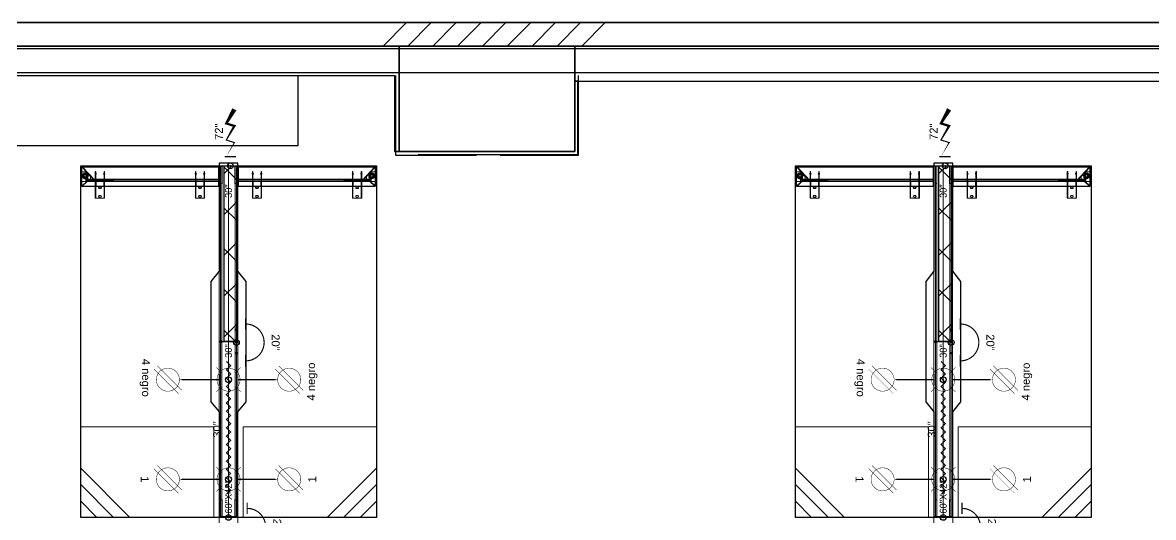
# Model space of a CAD drawing. Extents: x -170 to 1783, y -20 to 1205.
# Drawn here: x 1121.7 to 1314.8, y 1115.5 to 1200 of the extents above; entities that cross this region are included whole.
import ezdxf
from ezdxf.enums import TextEntityAlignment as Align

# ---------------------------------------------------------------- set-up
doc = ezdxf.new("R2010")
doc.units = 0
doc.header["$LTSCALE"] = 96
doc.header["$MEASUREMENT"] = 0
for name, color, linetype in [('A-E-COLM_A', 7, 'Continuous'), ('A-WALL-EXIST_A', 7, 'Continuous'), ('A-WALL-EXT_A', 7, 'Continuous'), ('A-WALL-PATT_A', 7, 'Continuous'), ('A-WALL_A', 7, 'Continuous'), ('DD2D', 7, 'Continuous'), ('DD2D_Geometry', 7, 'Continuous'), ('ELECTRI', 7, 'Continuous'), ('ENFASIS NEW', 7, 'Continuous'), ('I-E-FILL-DMSE_A', 7, 'Continuous'), ('I-E-WALL_A', 7, 'Continuous'), ('I-MECH_A', 7, 'Continuous'), ('S7000', 7, 'Continuous'), ('TEXT HARNESS', 7, 'Continuous'), ('X-BASE-04-EXISTING', 7, 'Continuous'), ('X-BASE-04-EXISTING_A', 7, 'Continuous')]:
    doc.layers.add(name, color=color, linetype=linetype)
doc.styles.add('ARIAL', font='arial.ttf')

# ---------------------------------------------------------------- blocks, each defined once
blk = doc.blocks.new('_BL_0000')
at = {"layer": 'X-BASE-04-EXISTING', "color": 92, "linetype": 'Continuous'}
for p, q in [((15, 18), (-15, 18)), ((-15, 18), (-15, 0)), ((15, 0), (15, 18)), ((-15, 0), (15, 0)), ((-15, 0), (-15, 0))]:
    blk.add_line(p, q, dxfattribs=at)
blk = doc.blocks.new('8X30')
at = {"color": 7, "linetype": 'Continuous'}
for p, q in [((15, 18), (-15, 18)), ((-15, 18), (-15, 0)), ((15, 0), (15, 18)), ((-15, 0), (15, 0)), ((-15, 0), (-15, 0))]:
    blk.add_line(p, q, dxfattribs=at)
blk = doc.blocks.new('DD40102460AB')
at = {"color": 1}
for p, q in [((0.0035, -0.0035), (-0.0035, 0.0035)), ((0.0035, 0.0035), (-0.0035, -0.0035))]:
    blk.add_line(p, q, dxfattribs=at)
blk.add_lwpolyline([(-0.2612, -0.0417), (0.2612, -0.0417), (0.305, -0.0067), (0.762, -0.0067), (0.762, -0.6067), (-0.762, -0.6067), (-0.762, -0.0067), (-0.305, -0.0067)], close=True)
blk.add_point((0, 0), dxfattribs=at)
blk.add_point((0, 0))
blk = doc.blocks.new('DD350524S')
at = {"color": 0, "linetype": 'Continuous', "lineweight": 0}
for p, q in [((-0.0019, 0.023), (0, 0.023)), ((-0.0019, 0.023), (-0.0019, 0.0134)), ((-0.0019, 0.016), (0, 0.016)), ((-0.0019, 0), (-0.0019, 0.0134)), ((0, 0.0134), (-0.0019, 0.0134)), ((0, 0.0134), (0, 0.023)), ((0, 0), (0, 0.0134)), ((-0.0025, -0.0006), (-0.09, -0.0006)), ((-0.09, -0.0006), (-0.09, -0.0025)), ((-0.0025, -0.0025), (-0.09, -0.0025)), ((-0.0888, -0.0625), (-0.0888, -0.0025)), ((-0.0882, -0.0006), (-0.0882, -0.0025)), ((-0.0873, -0.0625), (-0.0873, -0.0025)), ((-0.0832, -0.0006), (-0.0832, -0.0025)), ((-0.0818, -0.0006), (-0.0818, -0.0025)), ((-0.0768, -0.0006), (-0.0768, -0.0025)), ((-0.0682, -0.0006), (-0.0682, -0.0025)), ((-0.0671, -0.0025), (-0.0671, -0.5688)), ((-0.0655, -0.0025), (-0.0655, -0.5688)), ((-0.0618, -0.0006), (-0.0618, -0.0025)), ((-0.0584, -0.0025), (-0.0584, -0.5755)), ((-0.0578, -0.0025), (-0.0578, -0.5741)), ((-0.0578, -0.0025), (-0.0578, -0.5739)), ((-0.0572, -0.0025), (-0.0572, -0.5725)), ((-0.0312, -0.0006), (-0.0312, -0.0025)), ((-0.0248, -0.0006), (-0.0248, -0.0025)), ((-0.0112, -0.0006), (-0.0112, -0.0025)), ((-0.0053, -0.0025), (-0.0053, -0.5945)), ((-0.0048, -0.0006), (-0.0048, -0.0025)), ((-0.0038, -0.0025), (-0.0038, -0.5945)), ((-0.1404, -0.0625), (-0.1404, -0.0651)), ((-0.0874, -0.0625), (-0.1404, -0.0625)), ((-0.0874, -0.0644), (-0.1404, -0.0644)), ((-0.1404, -0.0651), (-0.1404, -0.1)), ((-0.1354, -0.0794), (-0.1354, -0.0857)), ((-0.129, -0.0857), (-0.129, -0.0794)), ((-0.1104, -0.0644), (-0.1104, -0.0625)), ((-0.0987, -0.0794), (-0.0987, -0.0857)), ((-0.0924, -0.0857), (-0.0924, -0.0794)), ((-0.0888, -0.0655), (-0.0874, -0.0655)), ((-0.0888, -0.0995), (-0.0888, -0.0655)), ((-0.0867, -0.0625), (-0.0874, -0.0625)), ((-0.0874, -0.0651), (-0.0874, -0.0625)), ((-0.0874, -0.0644), (-0.0867, -0.0644)), ((-0.0874, -0.0651), (-0.0874, -0.1)), ((-0.0874, -0.0655), (-0.0867, -0.0655)), ((-0.0873, -0.0995), (-0.0873, -0.0655)), ((-0.0867, -0.0625), (-0.0867, -0.0625)), ((-0.0867, -0.0655), (-0.0867, -0.0625)), ((-0.0867, -0.0625), (-0.0364, -0.0625)), ((-0.0867, -0.0644), (-0.0368, -0.0644)), ((-0.0867, -0.0655), (-0.0867, -0.0655)), ((-0.0867, -0.0655), (-0.0698, -0.0655)), ((-0.0709, -0.0625), (-0.0709, -0.0655)), ((-0.0698, -0.0655), (-0.0698, -0.0625)), ((-0.0368, -0.0644), (-0.0313, -0.0644)), ((-0.0364, -0.0625), (-0.0317, -0.0625)), ((-0.0317, -0.0625), (-0.0244, -0.0625)), ((-0.0313, -0.0644), (-0.0244, -0.0644)), ((-0.0244, -0.0625), (-0.0244, -0.0644)), ((-0.1404, -0.1), (-0.1404, -0.1025)), ((-0.0874, -0.1006), (-0.1404, -0.1006)), ((-0.0874, -0.1025), (-0.1404, -0.1025)), ((-0.1104, -0.1006), (-0.1104, -0.1025)), ((-0.0874, -0.0995), (-0.0888, -0.0995)), ((-0.0888, -0.4965), (-0.0888, -0.1025)), ((-0.0867, -0.0995), (-0.0874, -0.0995)), ((-0.0874, -0.1025), (-0.0874, -0.1)), ((-0.0867, -0.1006), (-0.0874, -0.1006)), ((-0.0874, -0.1025), (-0.0867, -0.1025)), ((-0.0873, -0.4965), (-0.0873, -0.1025)), ((-0.0867, -0.1025), (-0.0867, -0.0995)), ((-0.0867, -0.0995), (-0.0867, -0.0995)), ((-0.0698, -0.0995), (-0.0867, -0.0995)), ((-0.0368, -0.1006), (-0.0867, -0.1006)), ((-0.0867, -0.1025), (-0.0867, -0.1025)), ((-0.0364, -0.1025), (-0.0867, -0.1025)), ((-0.0709, -0.0995), (-0.0709, -0.1025)), ((-0.0698, -0.1025), (-0.0698, -0.0995)), ((-0.0313, -0.1006), (-0.0368, -0.1006)), ((-0.0317, -0.1025), (-0.0364, -0.1025)), ((-0.0244, -0.1025), (-0.0317, -0.1025)), ((-0.0244, -0.1006), (-0.0313, -0.1006)), ((-0.0244, -0.1006), (-0.0244, -0.1025)), ((-0.0655, -0.4834), (-0.0671, -0.4834)), ((-0.0655, -0.4897), (-0.0671, -0.4897)), ((-0.0655, -0.459), (-0.0614, -0.459)), ((-0.0614, -0.459), (-0.0614, -0.564)), ((-0.1404, -0.4965), (-0.1404, -0.4991)), ((-0.0874, -0.4965), (-0.1404, -0.4965)), ((-0.0874, -0.4984), (-0.1404, -0.4984)), ((-0.1404, -0.4991), (-0.1404, -0.534)), ((-0.1404, -0.534), (-0.1404, -0.5365)), ((-0.0874, -0.5346), (-0.1404, -0.5346)), ((-0.0874, -0.5365), (-0.1404, -0.5365)), ((-0.1354, -0.5134), (-0.1354, -0.5197)), ((-0.129, -0.5197), (-0.129, -0.5134)), ((-0.1104, -0.4984), (-0.1104, -0.4965)), ((-0.1104, -0.5346), (-0.1104, -0.5365)), ((-0.0987, -0.5134), (-0.0987, -0.5197)), ((-0.0924, -0.5197), (-0.0924, -0.5134)), ((-0.0888, -0.4995), (-0.0874, -0.4995)), ((-0.0888, -0.5335), (-0.0888, -0.4995)), ((-0.0874, -0.5335), (-0.0888, -0.5335)), ((-0.0888, -0.5944), (-0.0888, -0.5365)), ((-0.0867, -0.4965), (-0.0874, -0.4965)), ((-0.0874, -0.4991), (-0.0874, -0.4965)), ((-0.0874, -0.4984), (-0.0867, -0.4984)), ((-0.0874, -0.4991), (-0.0874, -0.534)), ((-0.0874, -0.4995), (-0.0867, -0.4995)), ((-0.0867, -0.5335), (-0.0874, -0.5335)), ((-0.0874, -0.5365), (-0.0874, -0.534)), ((-0.0867, -0.5346), (-0.0874, -0.5346)), ((-0.0874, -0.5365), (-0.0867, -0.5365)), ((-0.0873, -0.5335), (-0.0873, -0.4995)), ((-0.0873, -0.5944), (-0.0873, -0.5365)), ((-0.0867, -0.4995), (-0.0867, -0.4965)), ((-0.0867, -0.4965), (-0.0867, -0.4965)), ((-0.0867, -0.4965), (-0.0364, -0.4965)), ((-0.0867, -0.4984), (-0.0368, -0.4984)), ((-0.0867, -0.4995), (-0.0867, -0.4995)), ((-0.0867, -0.4995), (-0.0698, -0.4995)), ((-0.0867, -0.5365), (-0.0867, -0.5335)), ((-0.0867, -0.5335), (-0.0867, -0.5335)), ((-0.0698, -0.5335), (-0.0867, -0.5335)), ((-0.0368, -0.5346), (-0.0867, -0.5346)), ((-0.0867, -0.5365), (-0.0867, -0.5365)), ((-0.0364, -0.5365), (-0.0867, -0.5365)), ((-0.0709, -0.4965), (-0.0709, -0.4995)), ((-0.0709, -0.5335), (-0.0709, -0.5365)), ((-0.0698, -0.4995), (-0.0698, -0.4965)), ((-0.0698, -0.5365), (-0.0698, -0.5335)), ((-0.0655, -0.5234), (-0.0671, -0.5234)), ((-0.0655, -0.5297), (-0.0671, -0.5297)), ((-0.0054, -0.5941), (-0.0647, -0.5389)), ((-0.0055, -0.5941), (-0.0647, -0.5389)), ((-0.0044, -0.593), (-0.0636, -0.5378)), ((-0.0044, -0.593), (-0.0636, -0.5378)), ((-0.0368, -0.4984), (-0.0313, -0.4984)), ((-0.0313, -0.5346), (-0.0368, -0.5346)), ((-0.0364, -0.4965), (-0.0317, -0.4965)), ((-0.0317, -0.5365), (-0.0364, -0.5365)), ((-0.0317, -0.4965), (-0.0244, -0.4965)), ((-0.0244, -0.5365), (-0.0317, -0.5365)), ((-0.0313, -0.4984), (-0.0244, -0.4984)), ((-0.0244, -0.5346), (-0.0313, -0.5346)), ((-0.0244, -0.4965), (-0.0244, -0.4984)), ((-0.0244, -0.5346), (-0.0244, -0.5365)), ((-0.0681, -0.5714), (-0.0882, -0.593)), ((-0.068, -0.5715), (-0.0882, -0.5931)), ((-0.067, -0.5724), (-0.0871, -0.5941)), ((-0.0669, -0.5725), (-0.0871, -0.5942)), ((-0.0558, -0.5775), (-0.0683, -0.5775)), ((-0.0683, -0.5775), (-0.0683, -0.5945)), ((-0.067, -0.5393), (-0.067, -0.5689)), ((-0.0655, -0.5511), (-0.067, -0.5511)), ((-0.0655, -0.5539), (-0.067, -0.5539)), ((-0.0655, -0.5571), (-0.067, -0.5571)), ((-0.0655, -0.5575), (-0.067, -0.5575)), ((-0.0584, -0.5755), (-0.0664, -0.5723)), ((-0.0583, -0.5755), (-0.0664, -0.5724)), ((-0.0658, -0.5707), (-0.0578, -0.5739)), ((-0.0578, -0.5741), (-0.0658, -0.5709)), ((-0.0578, -0.5741), (-0.0658, -0.571)), ((-0.0657, -0.5708), (-0.0577, -0.5739)), ((-0.0655, -0.5393), (-0.0655, -0.5689)), ((-0.0655, -0.542), (-0.0614, -0.542)), ((-0.064, -0.5524), (-0.0655, -0.5524)), ((-0.0655, -0.5539), (-0.0655, -0.5571)), ((-0.064, -0.5586), (-0.0655, -0.5586)), ((-0.0655, -0.564), (-0.0614, -0.564)), ((-0.0652, -0.5693), (-0.0572, -0.5725)), ((-0.0652, -0.5694), (-0.0572, -0.5725)), ((-0.0461, -0.5575), (-0.0648, -0.5575)), ((-0.0648, -0.5575), (-0.0648, -0.5675)), ((-0.0648, -0.5675), (-0.0558, -0.5675)), ((-0.064, -0.5524), (-0.064, -0.5586)), ((-0.0578, -0.5741), (-0.0584, -0.5755)), ((-0.0578, -0.5741), (-0.0583, -0.5755)), ((-0.0572, -0.5725), (-0.0578, -0.5739)), ((-0.0572, -0.5725), (-0.0577, -0.5739)), ((-0.0558, -0.5675), (-0.0558, -0.5775)), ((-0.0253, -0.577), (-0.0461, -0.5575)), ((-0.0253, -0.5945), (-0.0253, -0.577)), ((-0.0867, -0.595), (-0.0058, -0.595)), ((-0.0867, -0.595), (-0.0058, -0.595)), ((-0.0058, -0.5965), (-0.0867, -0.5965)), ((-0.0867, -0.5965), (-0.0058, -0.5965)), ((-0.0683, -0.5945), (-0.0253, -0.5945))]:
    blk.add_line(p, q, dxfattribs=at)
for centre, radius, start, end in [((-0.0025, 0), 0.00253, 270, 0), ((-0.0025, 0), 0.000633, 270, 0), ((-0.1322, -0.0794), 0.00318, 0, 180), ((-0.1322, -0.0857), 0.00318, 180, 0), ((-0.0956, -0.0794), 0.00317, 0, 180), ((-0.0956, -0.0857), 0.00317, 180, 0), ((-0.0341, -0.064), 0.00278, 0, 180), ((-0.0341, -0.064), 0.00278, 180, 0), ((-0.0341, -0.101), 0.00278, 0, 180), ((-0.0341, -0.101), 0.00278, 180, 0), ((-0.1322, -0.5134), 0.00318, 0, 180), ((-0.1322, -0.5197), 0.00318, 180, 0), ((-0.0956, -0.5134), 0.00317, 0, 180), ((-0.0956, -0.5197), 0.00317, 180, 0), ((-0.0341, -0.498), 0.00278, 0, 180), ((-0.0341, -0.498), 0.00278, 180, 0), ((-0.0341, -0.535), 0.00278, 0, 180), ((-0.0341, -0.535), 0.00278, 180, 0), ((-0.0433, -0.58), 0.013, 90, 270), ((-0.0433, -0.58), 0.0098, 90, 270), ((-0.0433, -0.58), 0.0085, 90, 270), ((-0.0433, -0.58), 0.008, 90, 270), ((-0.0433, -0.58), 0.00675, 0, 180), ((-0.0433, -0.58), 0.00675, 180, 0), ((-0.0433, -0.58), 0.0065, 90, 270), ((-0.0433, -0.58), 0.006, 90, 270), ((-0.0433, -0.58), 0.00545, 90, 270), ((-0.0433, -0.58), 0.00476, 90, 270), ((-0.0433, -0.58), 0.0045, 90, 270), ((-0.0433, -0.58), 0.013, 270, 90), ((-0.0433, -0.58), 0.0098, 270, 90), ((-0.0433, -0.58), 0.0085, 270, 90), ((-0.0433, -0.58), 0.008, 270, 90), ((-0.0433, -0.58), 0.0065, 270, 90), ((-0.0433, -0.58), 0.006, 270, 90), ((-0.0433, -0.58), 0.00545, 270, 90), ((-0.0433, -0.58), 0.00476, 270, 90), ((-0.0433, -0.58), 0.0045, 270, 90)]:
    blk.add_arc(centre, radius, start, end, dxfattribs=at)
for points, weights in [([(-0.0636, -0.5378), (-0.0652, -0.5364), (-0.0671, -0.5372), (-0.0671, -0.5393)], [1, 0.59916604595, 0.59916604595, 1]), ([(-0.0636, -0.5378), (-0.0651, -0.5364), (-0.067, -0.5372), (-0.067, -0.5393)], [1, 0.59916604595, 0.59916604595, 1]), ([(-0.0647, -0.5389), (-0.065, -0.5386), (-0.0655, -0.5388), (-0.0655, -0.5393)], [1, 0.59916604595, 0.59916604595, 1]), ([(-0.0647, -0.5389), (-0.0651, -0.5386), (-0.0655, -0.5388), (-0.0655, -0.5393)], [1, 0.59916604595, 0.59916604595, 1]), ([(-0.0658, -0.5709), (-0.0666, -0.5706), (-0.0675, -0.5708), (-0.0681, -0.5714)], [1, 0.884174271313, 0.884174271313, 1]), ([(-0.0658, -0.571), (-0.0666, -0.5707), (-0.0675, -0.5708), (-0.068, -0.5715)], [1, 0.884393166085, 0.884393166085, 1]), ([(-0.0671, -0.5688), (-0.0671, -0.5697), (-0.0666, -0.5704), (-0.0658, -0.5707)], [1, 0.884611873459, 0.884611873459, 1]), ([(-0.067, -0.5689), (-0.067, -0.5698), (-0.0665, -0.5705), (-0.0657, -0.5708)], [1, 0.884393166085, 0.884393166085, 1]), ([(-0.0664, -0.5723), (-0.0666, -0.5722), (-0.0668, -0.5723), (-0.067, -0.5724)], [1, 0.884174271313, 0.884174271313, 1]), ([(-0.0664, -0.5724), (-0.0666, -0.5723), (-0.0668, -0.5724), (-0.0669, -0.5725)], [1, 0.884393166085, 0.884393166085, 1]), ([(-0.0655, -0.5688), (-0.0655, -0.569), (-0.0654, -0.5692), (-0.0652, -0.5693)], [1, 0.884611873459, 0.884611873459, 1]), ([(-0.0655, -0.5689), (-0.0655, -0.5691), (-0.0654, -0.5693), (-0.0652, -0.5694)], [1, 0.884393166085, 0.884393166085, 1]), ([(-0.0882, -0.593), (-0.0886, -0.5934), (-0.0888, -0.5939), (-0.0888, -0.5944)], [1, 0.953611711988, 0.953611711988, 1]), ([(-0.0882, -0.5931), (-0.0889, -0.5938), (-0.089, -0.5948), (-0.0884, -0.5957)], [1, 0.764882446479, 0.667678019866, 0.708386720159]), ([(-0.0888, -0.5944), (-0.0888, -0.5957), (-0.0879, -0.5965), (-0.0867, -0.5965)], [1, 0.804737854124, 0.804737854124, 1]), ([(-0.0884, -0.5957), (-0.088, -0.5963), (-0.0874, -0.5965), (-0.0867, -0.5965)], [0.708386720159, 0.737079172857, 0.834283599471, 1]), ([(-0.0871, -0.5941), (-0.0872, -0.5942), (-0.0873, -0.5943), (-0.0873, -0.5944)], [1, 0.953611711988, 0.953611711988, 1]), ([(-0.0873, -0.5944), (-0.0873, -0.5948), (-0.087, -0.595), (-0.0867, -0.595)], [1, 0.804737854124, 0.804737854124, 1]), ([(-0.0871, -0.5942), (-0.0875, -0.5945), (-0.0873, -0.595), (-0.0867, -0.595)], [1, 0.59916604595, 0.59916604595, 1]), ([(-0.0058, -0.5965), (-0.0046, -0.5965), (-0.0038, -0.5957), (-0.0038, -0.5945)], [1, 0.804737854124, 0.804737854124, 1]), ([(-0.0058, -0.5965), (-0.0046, -0.5965), (-0.0038, -0.5957), (-0.0038, -0.5945)], [1, 0.804737854124, 0.804737854124, 1]), ([(-0.0058, -0.595), (-0.0055, -0.595), (-0.0053, -0.5948), (-0.0053, -0.5945)], [1, 0.804737854124, 0.804737854124, 1]), ([(-0.0058, -0.595), (-0.0055, -0.595), (-0.0053, -0.5948), (-0.0053, -0.5945)], [1, 0.804737854124, 0.804737854124, 1]), ([(-0.0053, -0.5945), (-0.0053, -0.5944), (-0.0054, -0.5942), (-0.0055, -0.5941)], [1, 0.944706716257, 0.944706716257, 1]), ([(-0.0053, -0.5945), (-0.0053, -0.5944), (-0.0053, -0.5942), (-0.0054, -0.5941)], [1, 0.944706716257, 0.944706716257, 1]), ([(-0.0038, -0.5942), (-0.0039, -0.5937), (-0.0041, -0.5933), (-0.0044, -0.593)], [0.972307865321, 0.947187137372, 0.956417848932, 1]), ([(-0.0038, -0.5945), (-0.0038, -0.5939), (-0.004, -0.5934), (-0.0044, -0.593)], [1, 0.944706716257, 0.944706716257, 1]), ([(-0.0038, -0.5945), (-0.0038, -0.5944), (-0.0038, -0.5943), (-0.0038, -0.5942)], [1, 0.988288867325, 0.979058155765, 0.972307865321])]:
    blk.add_rational_spline(points, weights, degree=3, dxfattribs=at)
blk = doc.blocks.new('DD350624S')
at = {"color": 0, "linetype": 'Continuous', "lineweight": 0}
for p, q in [((0.0019, 0.023), (0, 0.023)), ((0, 0.0134), (0, 0.023)), ((0.0019, 0.016), (0, 0.016)), ((0, 0), (0, 0.0134)), ((0, 0.0134), (0.0019, 0.0134)), ((0.0019, 0.023), (0.0019, 0.0134)), ((0.0019, 0), (0.0019, 0.0134)), ((0.0025, -0.0006), (0.09, -0.0006)), ((0.0025, -0.0025), (0.09, -0.0025)), ((0.0038, -0.0025), (0.0038, -0.5945)), ((0.0048, -0.0006), (0.0048, -0.0025)), ((0.0053, -0.0025), (0.0053, -0.5945)), ((0.0112, -0.0006), (0.0112, -0.0025)), ((0.0248, -0.0006), (0.0248, -0.0025)), ((0.0312, -0.0006), (0.0312, -0.0025)), ((0.0572, -0.0025), (0.0572, -0.5725)), ((0.0578, -0.0025), (0.0578, -0.5741)), ((0.0578, -0.0025), (0.0578, -0.5739)), ((0.0584, -0.0025), (0.0584, -0.5755)), ((0.0618, -0.0006), (0.0618, -0.0025)), ((0.0655, -0.0025), (0.0655, -0.5688)), ((0.0671, -0.0025), (0.0671, -0.5688)), ((0.0682, -0.0006), (0.0682, -0.0025)), ((0.0768, -0.0006), (0.0768, -0.0025)), ((0.0818, -0.0006), (0.0818, -0.0025)), ((0.0832, -0.0006), (0.0832, -0.0025)), ((0.0873, -0.0625), (0.0873, -0.0025)), ((0.0882, -0.0006), (0.0882, -0.0025)), ((0.0888, -0.0625), (0.0888, -0.0025)), ((0.09, -0.0006), (0.09, -0.0025)), ((0.0244, -0.0625), (0.0244, -0.0644)), ((0.0317, -0.0625), (0.0244, -0.0625)), ((0.0313, -0.0644), (0.0244, -0.0644)), ((0.0368, -0.0644), (0.0313, -0.0644)), ((0.0364, -0.0625), (0.0317, -0.0625)), ((0.0867, -0.0625), (0.0364, -0.0625)), ((0.0867, -0.0644), (0.0368, -0.0644)), ((0.0698, -0.0655), (0.0698, -0.0625)), ((0.0867, -0.0655), (0.0698, -0.0655)), ((0.0709, -0.0625), (0.0709, -0.0655)), ((0.0867, -0.0625), (0.0874, -0.0625)), ((0.0867, -0.0625), (0.0867, -0.0625)), ((0.0867, -0.0655), (0.0867, -0.0625)), ((0.0874, -0.0644), (0.0867, -0.0644)), ((0.0874, -0.0655), (0.0867, -0.0655)), ((0.0867, -0.0655), (0.0867, -0.0655)), ((0.0873, -0.0995), (0.0873, -0.0655)), ((0.0874, -0.0651), (0.0874, -0.0625)), ((0.0874, -0.0625), (0.1404, -0.0625)), ((0.0874, -0.0644), (0.1404, -0.0644)), ((0.0874, -0.0651), (0.0874, -0.1)), ((0.0888, -0.0655), (0.0874, -0.0655)), ((0.0888, -0.0995), (0.0888, -0.0655)), ((0.0924, -0.0857), (0.0924, -0.0794)), ((0.0987, -0.0794), (0.0987, -0.0857)), ((0.1104, -0.0644), (0.1104, -0.0625)), ((0.129, -0.0857), (0.129, -0.0794)), ((0.1354, -0.0794), (0.1354, -0.0857)), ((0.1404, -0.0625), (0.1404, -0.0651)), ((0.1404, -0.0651), (0.1404, -0.1)), ((0.0244, -0.1006), (0.0244, -0.1025)), ((0.0244, -0.1006), (0.0313, -0.1006)), ((0.0244, -0.1025), (0.0317, -0.1025)), ((0.0313, -0.1006), (0.0368, -0.1006)), ((0.0317, -0.1025), (0.0364, -0.1025)), ((0.0364, -0.1025), (0.0867, -0.1025)), ((0.0368, -0.1006), (0.0867, -0.1006)), ((0.0698, -0.0995), (0.0867, -0.0995)), ((0.0698, -0.1025), (0.0698, -0.0995)), ((0.0709, -0.0995), (0.0709, -0.1025)), ((0.0867, -0.0995), (0.0874, -0.0995)), ((0.0867, -0.1025), (0.0867, -0.0995)), ((0.0867, -0.0995), (0.0867, -0.0995)), ((0.0867, -0.1006), (0.0874, -0.1006)), ((0.0874, -0.1025), (0.0867, -0.1025)), ((0.0867, -0.1025), (0.0867, -0.1025)), ((0.0873, -0.4965), (0.0873, -0.1025)), ((0.0874, -0.0995), (0.0888, -0.0995)), ((0.0874, -0.1025), (0.0874, -0.1)), ((0.0874, -0.1006), (0.1404, -0.1006)), ((0.0874, -0.1025), (0.1404, -0.1025)), ((0.0888, -0.4965), (0.0888, -0.1025)), ((0.1104, -0.1006), (0.1104, -0.1025)), ((0.1404, -0.1), (0.1404, -0.1025)), ((0.0655, -0.459), (0.0614, -0.459)), ((0.0614, -0.459), (0.0614, -0.564)), ((0.0655, -0.4834), (0.0671, -0.4834)), ((0.0655, -0.4897), (0.0671, -0.4897)), ((0.0044, -0.593), (0.0636, -0.5378)), ((0.0044, -0.593), (0.0636, -0.5378)), ((0.0054, -0.5941), (0.0647, -0.5389)), ((0.0055, -0.5941), (0.0647, -0.5389)), ((0.0244, -0.4965), (0.0244, -0.4984)), ((0.0317, -0.4965), (0.0244, -0.4965)), ((0.0313, -0.4984), (0.0244, -0.4984)), ((0.0244, -0.5346), (0.0244, -0.5365)), ((0.0244, -0.5346), (0.0313, -0.5346)), ((0.0244, -0.5365), (0.0317, -0.5365)), ((0.0368, -0.4984), (0.0313, -0.4984)), ((0.0313, -0.5346), (0.0368, -0.5346)), ((0.0364, -0.4965), (0.0317, -0.4965)), ((0.0317, -0.5365), (0.0364, -0.5365)), ((0.0867, -0.4965), (0.0364, -0.4965)), ((0.0364, -0.5365), (0.0867, -0.5365)), ((0.0867, -0.4984), (0.0368, -0.4984)), ((0.0368, -0.5346), (0.0867, -0.5346)), ((0.0655, -0.5234), (0.0671, -0.5234)), ((0.0655, -0.5297), (0.0671, -0.5297)), ((0.0698, -0.4995), (0.0698, -0.4965)), ((0.0867, -0.4995), (0.0698, -0.4995)), ((0.0698, -0.5335), (0.0867, -0.5335)), ((0.0698, -0.5365), (0.0698, -0.5335)), ((0.0709, -0.4965), (0.0709, -0.4995)), ((0.0709, -0.5335), (0.0709, -0.5365)), ((0.0867, -0.4965), (0.0874, -0.4965)), ((0.0867, -0.4995), (0.0867, -0.4965)), ((0.0867, -0.4965), (0.0867, -0.4965)), ((0.0874, -0.4984), (0.0867, -0.4984)), ((0.0874, -0.4995), (0.0867, -0.4995)), ((0.0867, -0.4995), (0.0867, -0.4995)), ((0.0867, -0.5335), (0.0874, -0.5335)), ((0.0867, -0.5365), (0.0867, -0.5335)), ((0.0867, -0.5335), (0.0867, -0.5335)), ((0.0867, -0.5346), (0.0874, -0.5346)), ((0.0874, -0.5365), (0.0867, -0.5365)), ((0.0867, -0.5365), (0.0867, -0.5365)), ((0.0873, -0.5335), (0.0873, -0.4995)), ((0.0873, -0.5944), (0.0873, -0.5365)), ((0.0874, -0.4991), (0.0874, -0.4965)), ((0.0874, -0.4965), (0.1404, -0.4965)), ((0.0874, -0.4984), (0.1404, -0.4984)), ((0.0874, -0.4991), (0.0874, -0.534)), ((0.0888, -0.4995), (0.0874, -0.4995)), ((0.0874, -0.5335), (0.0888, -0.5335)), ((0.0874, -0.5365), (0.0874, -0.534)), ((0.0874, -0.5346), (0.1404, -0.5346)), ((0.0874, -0.5365), (0.1404, -0.5365)), ((0.0888, -0.5335), (0.0888, -0.4995)), ((0.0888, -0.5944), (0.0888, -0.5365)), ((0.0924, -0.5197), (0.0924, -0.5134)), ((0.0987, -0.5134), (0.0987, -0.5197)), ((0.1104, -0.4984), (0.1104, -0.4965)), ((0.1104, -0.5346), (0.1104, -0.5365)), ((0.129, -0.5197), (0.129, -0.5134)), ((0.1354, -0.5134), (0.1354, -0.5197)), ((0.1404, -0.4965), (0.1404, -0.4991)), ((0.1404, -0.4991), (0.1404, -0.534)), ((0.1404, -0.534), (0.1404, -0.5365)), ((0.0253, -0.577), (0.0461, -0.5575)), ((0.0253, -0.5945), (0.0253, -0.577)), ((0.0461, -0.5575), (0.0648, -0.5575)), ((0.0648, -0.5675), (0.0558, -0.5675)), ((0.0558, -0.5675), (0.0558, -0.5775)), ((0.0558, -0.5775), (0.0683, -0.5775)), ((0.0652, -0.5693), (0.0572, -0.5725)), ((0.0652, -0.5694), (0.0572, -0.5725)), ((0.0572, -0.5725), (0.0578, -0.5739)), ((0.0572, -0.5725), (0.0577, -0.5739)), ((0.0657, -0.5708), (0.0577, -0.5739)), ((0.0658, -0.5707), (0.0578, -0.5739)), ((0.0578, -0.5741), (0.0658, -0.5709)), ((0.0578, -0.5741), (0.0658, -0.571)), ((0.0578, -0.5741), (0.0584, -0.5755)), ((0.0578, -0.5741), (0.0583, -0.5755)), ((0.0583, -0.5755), (0.0664, -0.5724)), ((0.0584, -0.5755), (0.0664, -0.5723)), ((0.0655, -0.542), (0.0614, -0.542)), ((0.0655, -0.564), (0.0614, -0.564)), ((0.064, -0.5524), (0.064, -0.5586)), ((0.064, -0.5524), (0.0655, -0.5524)), ((0.064, -0.5586), (0.0655, -0.5586)), ((0.0648, -0.5575), (0.0648, -0.5675)), ((0.0655, -0.5393), (0.0655, -0.5689)), ((0.0655, -0.5511), (0.067, -0.5511)), ((0.0655, -0.5539), (0.067, -0.5539)), ((0.0655, -0.5539), (0.0655, -0.5571)), ((0.0655, -0.5571), (0.067, -0.5571)), ((0.0655, -0.5575), (0.067, -0.5575)), ((0.0669, -0.5725), (0.0871, -0.5942)), ((0.067, -0.5393), (0.067, -0.5689)), ((0.067, -0.5724), (0.0871, -0.5941)), ((0.068, -0.5715), (0.0882, -0.5931)), ((0.0681, -0.5714), (0.0882, -0.593)), ((0.0683, -0.5775), (0.0683, -0.5945)), ((0.0867, -0.595), (0.0058, -0.595)), ((0.0867, -0.595), (0.0058, -0.595)), ((0.0867, -0.5965), (0.0058, -0.5965)), ((0.0058, -0.5965), (0.0867, -0.5965)), ((0.0683, -0.5945), (0.0253, -0.5945))]:
    blk.add_line(p, q, dxfattribs=at)
for centre, radius, start, end in [((0.0025, 0), 0.00253, 180, 270), ((0.0025, 0), 0.000633, 180, 270), ((0.0341, -0.064), 0.00278, 0, 180), ((0.0341, -0.064), 0.00278, 180, 0), ((0.0956, -0.0794), 0.00317, 0, 180), ((0.0956, -0.0857), 0.00317, 180, 0), ((0.1322, -0.0794), 0.00318, 0, 180), ((0.1322, -0.0857), 0.00318, 180, 0), ((0.0341, -0.101), 0.00278, 0, 180), ((0.0341, -0.101), 0.00278, 180, 0), ((0.0341, -0.498), 0.00278, 0, 180), ((0.0341, -0.498), 0.00278, 180, 0), ((0.0341, -0.535), 0.00278, 0, 180), ((0.0341, -0.535), 0.00278, 180, 0), ((0.0956, -0.5134), 0.00317, 0, 180), ((0.0956, -0.5197), 0.00317, 180, 0), ((0.1322, -0.5134), 0.00318, 0, 180), ((0.1322, -0.5197), 0.00318, 180, 0), ((0.0433, -0.58), 0.013, 90, 270), ((0.0433, -0.58), 0.0098, 90, 270), ((0.0433, -0.58), 0.0085, 90, 270), ((0.0433, -0.58), 0.008, 90, 270), ((0.0433, -0.58), 0.00675, 0, 180), ((0.0433, -0.58), 0.00675, 180, 0), ((0.0433, -0.58), 0.0065, 90, 270), ((0.0433, -0.58), 0.006, 90, 270), ((0.0433, -0.58), 0.00545, 90, 270), ((0.0433, -0.58), 0.00476, 90, 270), ((0.0433, -0.58), 0.0045, 90, 270), ((0.0433, -0.58), 0.013, 270, 90), ((0.0433, -0.58), 0.0098, 270, 90), ((0.0433, -0.58), 0.0085, 270, 90), ((0.0433, -0.58), 0.008, 270, 90), ((0.0433, -0.58), 0.0065, 270, 90), ((0.0433, -0.58), 0.006, 270, 90), ((0.0433, -0.58), 0.00545, 270, 90), ((0.0433, -0.58), 0.00476, 270, 90), ((0.0433, -0.58), 0.0045, 270, 90)]:
    blk.add_arc(centre, radius, start, end, dxfattribs=at)
for points, weights in [([(0.0636, -0.5378), (0.0652, -0.5364), (0.0671, -0.5372), (0.0671, -0.5393)], [1, 0.59916604595, 0.59916604595, 1]), ([(0.0636, -0.5378), (0.0651, -0.5364), (0.067, -0.5372), (0.067, -0.5393)], [1, 0.59916604595, 0.59916604595, 1]), ([(0.0647, -0.5389), (0.0651, -0.5386), (0.0655, -0.5388), (0.0655, -0.5393)], [1, 0.59916604595, 0.59916604595, 1]), ([(0.0647, -0.5389), (0.065, -0.5386), (0.0655, -0.5388), (0.0655, -0.5393)], [1, 0.59916604595, 0.59916604595, 1]), ([(0.0655, -0.5688), (0.0655, -0.569), (0.0654, -0.5692), (0.0652, -0.5693)], [1, 0.884611873459, 0.884611873459, 1]), ([(0.0655, -0.5689), (0.0655, -0.5691), (0.0654, -0.5693), (0.0652, -0.5694)], [1, 0.884393166085, 0.884393166085, 1]), ([(0.067, -0.5689), (0.067, -0.5698), (0.0665, -0.5705), (0.0657, -0.5708)], [1, 0.884393166085, 0.884393166085, 1]), ([(0.0671, -0.5688), (0.0671, -0.5697), (0.0666, -0.5704), (0.0658, -0.5707)], [1, 0.884611873459, 0.884611873459, 1]), ([(0.0658, -0.5709), (0.0666, -0.5706), (0.0675, -0.5708), (0.0681, -0.5714)], [1, 0.884174271313, 0.884174271313, 1]), ([(0.0658, -0.571), (0.0666, -0.5707), (0.0675, -0.5708), (0.068, -0.5715)], [1, 0.884393166085, 0.884393166085, 1]), ([(0.0664, -0.5723), (0.0666, -0.5722), (0.0668, -0.5723), (0.067, -0.5724)], [1, 0.884174271313, 0.884174271313, 1]), ([(0.0664, -0.5724), (0.0666, -0.5723), (0.0668, -0.5724), (0.0669, -0.5725)], [1, 0.884393166085, 0.884393166085, 1]), ([(0.0038, -0.5945), (0.0038, -0.5939), (0.004, -0.5934), (0.0044, -0.593)], [1, 0.944706716257, 0.944706716257, 1]), ([(0.0038, -0.5942), (0.0039, -0.5937), (0.0041, -0.5933), (0.0044, -0.593)], [0.972307865321, 0.947187137372, 0.956417848932, 1]), ([(0.0038, -0.5945), (0.0038, -0.5944), (0.0038, -0.5943), (0.0038, -0.5942)], [1, 0.988288867325, 0.979058155765, 0.972307865321]), ([(0.0058, -0.5965), (0.0046, -0.5965), (0.0038, -0.5957), (0.0038, -0.5945)], [1, 0.804737854124, 0.804737854124, 1]), ([(0.0058, -0.5965), (0.0046, -0.5965), (0.0038, -0.5957), (0.0038, -0.5945)], [1, 0.804737854124, 0.804737854124, 1]), ([(0.0053, -0.5945), (0.0053, -0.5944), (0.0054, -0.5942), (0.0055, -0.5941)], [1, 0.944706716257, 0.944706716257, 1]), ([(0.0053, -0.5945), (0.0053, -0.5944), (0.0053, -0.5942), (0.0054, -0.5941)], [1, 0.944706716257, 0.944706716257, 1]), ([(0.0058, -0.595), (0.0055, -0.595), (0.0053, -0.5948), (0.0053, -0.5945)], [1, 0.804737854124, 0.804737854124, 1]), ([(0.0058, -0.595), (0.0055, -0.595), (0.0053, -0.5948), (0.0053, -0.5945)], [1, 0.804737854124, 0.804737854124, 1]), ([(0.0871, -0.5942), (0.0875, -0.5945), (0.0873, -0.595), (0.0867, -0.595)], [1, 0.59916604595, 0.59916604595, 1]), ([(0.0888, -0.5944), (0.0888, -0.5957), (0.0879, -0.5965), (0.0867, -0.5965)], [1, 0.804737854124, 0.804737854124, 1]), ([(0.0873, -0.5944), (0.0873, -0.5948), (0.087, -0.595), (0.0867, -0.595)], [1, 0.804737854124, 0.804737854124, 1]), ([(0.0884, -0.5957), (0.088, -0.5963), (0.0874, -0.5965), (0.0867, -0.5965)], [0.708386720159, 0.737079172857, 0.83428359947, 1]), ([(0.0871, -0.5941), (0.0872, -0.5942), (0.0873, -0.5943), (0.0873, -0.5944)], [1, 0.953611711988, 0.953611711988, 1]), ([(0.0882, -0.593), (0.0886, -0.5934), (0.0888, -0.5939), (0.0888, -0.5944)], [1, 0.953611711988, 0.953611711988, 1]), ([(0.0882, -0.5931), (0.0889, -0.5938), (0.089, -0.5948), (0.0884, -0.5957)], [1, 0.76488244648, 0.667678019866, 0.708386720159])]:
    blk.add_rational_spline(points, weights, degree=3, dxfattribs=at)
blk = doc.blocks.new('829030')
at = {"color": 1, "const_width": 0.002}
for points in [[(0.1385, 0.0265), (0.112, 0.053)], [(0.1915, 0.0265), (0.218, 0.053)], [(0.5705, 0.0265), (0.544, 0.053)], [(0.6235, 0.0265), (0.65, 0.053)], [(0.1385, -0.0265), (0.112, -0.053)], [(0.1915, -0.0265), (0.218, -0.053)], [(0.5705, -0.0265), (0.544, -0.053)], [(0.6235, -0.0265), (0.65, -0.053)]]:
    blk.add_lwpolyline(points, dxfattribs=at)
for points in [[(0.165, -0.05, -1), (0.165, 0.05, -1)], [(0.597, -0.05, 1), (0.597, 0.05, 1)]]:
    blk.add_lwpolyline(points, format="xyb", close=True, dxfattribs=at)
at = {"color": 1}
for points in [[(0.1, 0.009, 0.005, 0.005, 0), (0.118, -0.009, 0.005, 0.005, 0), (0.136, 0.009, 0.005, 0.005, 0), (0.154, -0.009, 0.005, 0.005, 0), (0.172, 0.009, 0.005, 0.005, 0), (0.19, -0.009, 0.005, 0.005, 0), (0.208, 0.009, 0.005, 0.005, 0), (0.226, -0.009, 0.005, 0.005, 0), (0.244, 0.009, 0.005, 0.005, 0), (0.262, -0.009, 0.005, 0.005, 0), (0.28, 0.009, 0.005, 0.005, 0), (0.298, -0.009, 0.005, 0.005, 0), (0.316, 0.009, 0.005, 0.005, 0), (0.334, -0.009, 0.005, 0.005, 0), (0.352, 0.009, 0.005, 0.005, 0), (0.37, -0.009, 0.005, 0.005, 0), (0.388, 0.009, 0.005, 0.005, 0), (0.406, -0.009, 0.005, 0.005, 0), (0.424, 0.009, 0.005, 0.005, 0), (0.442, -0.009, 0.005, 0.005, 0), (0.46, 0.009, 0.005, 0.005, 0), (0.478, -0.009, 0.005, 0.005, 0), (0.496, 0.009, 0.005, 0.005, 0), (0.514, -0.009, 0.005, 0.005, 0), (0.532, 0.009, 0.005, 0.005, 0), (0.55, -0.009, 0, 0, 0)], [(0.676, 0.009, 0.005, 0.005, 0), (0.658, -0.009, 0.005, 0.005, 0), (0.64, 0.009, 0.005, 0.005, 0), (0.622, -0.009, 0.005, 0.005, 0), (0.604, 0.009, 0.005, 0.005, 0), (0.586, -0.009, 0.005, 0.005, 0), (0.568, 0.009, 0.005, 0.005, 0), (0.55, -0.009, 0, 0, 0)]]:
    blk.add_lwpolyline(points, format="xyseb", dxfattribs=at)
blk.add_circle((0, 0), 0.0125, dxfattribs=at)
blk.add_point((0, 0), dxfattribs=at)
at = {"layer": 'TEXT HARNESS', "color": 1, "style": 'ARIAL'}
blk.add_text('30"', height=0.03469, dxfattribs=at).set_placement((0.381, 0.05), align=Align.MIDDLE)
blk = doc.blocks.new('*X81')
at = {"color": 0}
for p, q in [((7.9686, 4.9361), (7.9351, 4.9696)), ((7.9413, 4.9361), (7.9943, 4.9891)), ((8.1454, 4.9361), (8.0924, 4.9891)), ((8.1181, 4.9361), (8.1711, 4.9891)), ((8.3222, 4.9361), (8.2692, 4.9891)), ((8.2948, 4.9361), (8.3478, 4.9891)), ((8.499, 4.9361), (8.446, 4.9891)), ((8.4716, 4.9361), (8.5246, 4.9891)), ((8.6757, 4.9361), (8.6227, 4.9891)), ((8.6484, 4.9361), (8.6971, 4.9848))]:
    blk.add_line(p, q, dxfattribs=at)
blk = doc.blocks.new('808630')
at = {"color": 5}
for p, q in [((-0.762, 0), (0, 0)), ((-0.762, -0.053), (-0.762, 0)), ((0, 0), (0, -0.053)), ((0, -0.053), (-0.762, -0.053))]:
    blk.add_line(p, q, dxfattribs=at)
blk.add_blockref('*X81', (-8.6971, -4.9891), dxfattribs=at)
blk = doc.blocks.new('817720')
at = {"color": 3, "const_width": 0.005}
blk.add_lwpolyline([(0.08, 0.04, 1), (-0.08, 0.04)], format="xyb", dxfattribs=at)
for points in [[(-0.055, 0.04), (-0.105, 0.04)], [(0.055, 0.04), (0.105, 0.04)]]:
    blk.add_lwpolyline(points, dxfattribs=at)
at = {"color": 3}
blk.add_circle((0, 0), 0.0125, dxfattribs=at)
blk.add_point((0, 0), dxfattribs=at)
at = {"layer": 'TEXT HARNESS', "color": 3, "style": 'ARIAL'}
blk.add_text('20"', height=0.03469, dxfattribs=at).set_placement((0, 0.17), align=Align.MIDDLE)
blk = doc.blocks.new('817726')
at = {"color": 3, "const_width": 0.005}
blk.add_lwpolyline([(0.08, 0.04, 1), (-0.08, 0.04)], format="xyb", dxfattribs=at)
for points in [[(-0.055, 0.04), (-0.105, 0.04)], [(0.055, 0.04), (0.105, 0.04)]]:
    blk.add_lwpolyline(points, dxfattribs=at)
at = {"color": 3}
blk.add_circle((0, 0), 0.0125, dxfattribs=at)
blk.add_point((0, 0), dxfattribs=at)
at = {"layer": 'TEXT HARNESS', "color": 3, "style": 'ARIAL'}
blk.add_text('26"', height=0.03469, dxfattribs=at).set_placement((0, 0.17), align=Align.MIDDLE)
blk = doc.blocks.new('818072')
at = {"color": 1}
blk.add_lwpolyline([(0.04, 0.0177, 0, 0.005, 0), (0.1012, -0.0177, 0.005, 0.005, 0), (0.112, 0.0177, 0.005, 0.01, 0), (0.173, -0.0176, 0.01, 0.01, 0), (0.184, 0.0177, 0.01, 0.02, 0), (0.245, -0.0176, 0.02, 0.02, 0)], format="xyseb", dxfattribs=at)
at = {"color": 1, "const_width": 0.005}
blk.add_lwpolyline([(0.04, 0.025), (0.04, -0.025)], dxfattribs=at)
at = {"color": 1}
blk.add_circle((0, 0), 0.0125, dxfattribs=at)
blk.add_point((0, 0), dxfattribs=at)
at = {"layer": 'TEXT HARNESS', "color": 1, "style": 'ARIAL'}
blk.add_text('72"', height=0.03469, dxfattribs=at).set_placement((0.148, 0.05), align=Align.MIDDLE)
blk = doc.blocks.new('S7012')
at = {"lineweight": 0}
for p, q in [((0.18, -0.577), (0.393, -0.364)), ((0.25, -0.577), (0.393, -0.434)), ((0.323, -0.577), (0.393, -0.507))]:
    blk.add_line(p, q, dxfattribs=at)
blk.add_lwpolyline([(0, 0), (0.393, 0), (0.393, -0.577), (0, -0.577)], close=True, dxfattribs=at)
blk = doc.blocks.new('8065E1C')
at = {"color": 1, "const_width": 0.005}
blk.add_lwpolyline([(0.025, -0.04), (-0.025, -0.04)], dxfattribs=at)
at = {"color": 1}
for points in [[(0, -0.04, 0.005, 0.005, 0), (0, -0.165, 0.025, 0, 0), (0, -0.2114, 0, 0, 0)], [(-0.0601, -0.309, 0.002, 0.002, 0), (0.046, -0.2029, 0.002, 0.002, 0)], [(-0.046, -0.3231, 0.002, 0.002, 0), (0.0601, -0.217, 0.002, 0.002, 0)]]:
    blk.add_lwpolyline(points, format="xyseb", dxfattribs=at)
at = {"color": 1, "const_width": 0.002}
blk.add_lwpolyline([(-0.05, -0.263, -1), (0.05, -0.263, -1)], format="xyb", close=True, dxfattribs=at)
at = {"color": 1}
blk.add_circle((0, 0), 0.0125, dxfattribs=at)
blk.add_point((0, 0), dxfattribs=at)
at = {"layer": 'TEXT HARNESS', "color": 1, "style": 'ARIAL'}
blk.add_text('1', height=0.0347, dxfattribs=at).set_placement((0, -0.363), align=Align.MIDDLE)
blk = doc.blocks.new('8065E4C')
at = {"color": 1, "const_width": 0.005}
blk.add_lwpolyline([(0.025, -0.04), (-0.025, -0.04)], dxfattribs=at)
at = {"color": 1}
for points in [[(0, -0.04, 0.005, 0.005, 0), (0, -0.165, 0.025, 0, 0), (0, -0.2114, 0, 0, 0)], [(-0.0601, -0.309, 0.002, 0.002, 0), (0.046, -0.2029, 0.002, 0.002, 0)], [(-0.046, -0.3231, 0.002, 0.002, 0), (0.0601, -0.217, 0.002, 0.002, 0)]]:
    blk.add_lwpolyline(points, format="xyseb", dxfattribs=at)
at = {"color": 1, "const_width": 0.002}
blk.add_lwpolyline([(-0.05, -0.263, -1), (0.05, -0.263, -1)], format="xyb", close=True, dxfattribs=at)
at = {"color": 1}
blk.add_circle((0, 0), 0.0125, dxfattribs=at)
blk.add_point((0, 0), dxfattribs=at)
at = {"layer": 'TEXT HARNESS', "color": 1, "style": 'ARIAL'}
blk.add_text('4 negro', height=0.03469, dxfattribs=at).set_placement((-0.0081, -0.363), align=Align.MIDDLE)
blk = doc.blocks.new('DD101060422D')
at = {"color": 1, "linetype": 'Continuous', "lineweight": 0}
for p, q in [((0, -0.0255), (0, 0.0255)), ((0.0017, 0.0275), (0.0218, 0.0275)), ((0.002, 0.0275), (0.0215, 0.0275)), ((0.0747, 0.0275), (0.0215, 0.0275)), ((0.0747, 0.0275), (0.075, 0.0275)), ((0.0765, 0.026), (0.0765, 0.0343)), ((1.4475, 0.0343), (0.0765, 0.0343)), ((1.4475, 0.0343), (1.4475, 0.026)), ((1.4493, 0.0275), (1.449, 0.0275)), ((1.4493, 0.0275), (1.5025, 0.0275)), ((1.5223, 0.0275), (1.5022, 0.0275)), ((1.522, 0.0275), (1.5025, 0.0275)), ((1.524, -0.0255), (1.524, 0.0255)), ((0.025, -0.0275), (0.002, -0.0275)), ((0.025, -0.0275), (0.0747, -0.0275)), ((0.0747, -0.0275), (0.075, -0.0275)), ((0.0765, -0.0343), (0.0765, -0.026)), ((1.4475, -0.0343), (0.0765, -0.0343)), ((1.4475, -0.026), (1.4475, -0.0343)), ((1.4493, -0.0275), (1.449, -0.0275)), ((1.499, -0.0275), (1.4493, -0.0275)), ((1.499, -0.0275), (1.522, -0.0275))]:
    blk.add_line(p, q, dxfattribs=at)
at = {"color": 1}
for p, q in [((0.7585, 0.0379), (0.7655, 0.0308)), ((0.7585, 0.0308), (0.7655, 0.0379)), ((0.762, 0.0343), (0.762, -0.0343)), ((0.7585, -0.0379), (0.7655, -0.0308)), ((0.7585, -0.0308), (0.7655, -0.0379))]:
    blk.add_line(p, q, dxfattribs=at)
for centre in [(0.712, -0.0343), (0.812, -0.0343)]:
    blk.add_circle(centre, 0.005, dxfattribs=at)
at = {"color": 1, "linetype": 'Continuous', "lineweight": 0}
for centre, radius, start, end in [((0.002, 0.0255), 0.00203, 90, 180), ((0.075, 0.026), 0.00151, 10.021, 90), ((0.075, 0.026), 0.00151, 0, 10.021), ((1.449, 0.026), 0.00151, 90, 169.979), ((1.449, 0.026), 0.00151, 169.979, 180), ((1.449, 0.026), 0.00151, 169.979, 180), ((1.522, 0.0255), 0.00203, 0, 90), ((0.002, -0.0255), 0.00203, 180, 270), ((0.075, -0.026), 0.00151, 270, 349.979), ((0.075, -0.026), 0.00151, 349.979, 0), ((1.449, -0.026), 0.00151, 180, 190.021), ((1.449, -0.026), 0.00151, 180, 190.021), ((1.449, -0.026), 0.00151, 190.021, 270), ((1.522, -0.0255), 0.00203, 270, 0)]:
    blk.add_arc(centre, radius, start, end, dxfattribs=at)
at = {"color": 1}
for p in [(0.762, 0.0343), (0.762, -0.0343)]:
    blk.add_point(p, dxfattribs=at)
at = {"linetype": 'Continuous', "lineweight": 0}
for s, p in [('60"X42"', (0.0165, -0.0149)), ('30"', (0.6916, -0.0149)), ('30"', (1.3849, -0.0149))]:
    blk.add_text(s, height=0.03, dxfattribs=at).set_placement(p)
blk = doc.blocks.new('SPACE_DD10106042')
at = {"linetype": 'Continuous', "lineweight": 0}
blk.add_blockref('DD101060422D', (0, 0), dxfattribs=at)
blk = doc.blocks.new('DD3021422D')
for p, q in [((0, 0.041), (0, -0.041)), ((0.012, 0.041), (0, 0.041)), ((0.012, -0.041), (0.012, 0.041)), ((0, -0.041), (0.012, -0.041))]:
    blk.add_line(p, q)
blk = doc.blocks.new('SPACE_DD302142')
at = {"linetype": 'Continuous', "lineweight": 0}
blk.add_blockref('DD3021422D', (0, 0), dxfattribs=at)

msp = doc.modelspace()

# ---------------------------------------------------------------- linework, layer by layer
at = {"layer": 'A-E-COLM_A', "color": 7, "linetype": 'Continuous'}
for p, q in [((1185.375, 1191), (1185.375, 1177.375)), ((1186, 1178), (1186, 1191)), ((1216, 1191), (1216, 1178)), ((1216.625, 1177.375), (1216.625, 1191)), ((1186, 1178), (1216, 1178)), ((1185.375, 1177.375), (1199.25, 1177.375)), ((1203.25, 1177.375), (1216.625, 1177.375))]:
    msp.add_line(p, q, dxfattribs=at)
at = {"layer": 'A-WALL-EXIST_A', "color": 2, "linetype": 'Continuous'}
for p, q in [((1185.25, 1191), (1185.25, 1178)), ((1186, 1178), (1186, 1191)), ((1216.5, 1190), (1216, 1190)), ((1216, 1190), (1216, 1178)), ((1216.5, 1177.5), (1216.5, 1190)), ((1189.25, 1178), (1185.25, 1178)), ((1185.25, 1178), (1186, 1178)), ((1216, 1178), (1189.25, 1178)), ((1189.25, 1177.5), (1216.5, 1177.5))]:
    msp.add_line(p, q, dxfattribs=at)
at = {"layer": 'A-WALL-EXT_A', "color": 2, "linetype": 'Continuous'}
for p, q in [((1186, 1196), (916, 1196)), ((1186, 1191), (1186, 1196)), ((1466, 1196), (1216, 1196)), ((1216, 1196), (1216, 1190)), ((916.625, 1191), (1185.25, 1191)), ((1216, 1190), (1466, 1190))]:
    msp.add_line(p, q, dxfattribs=at)
at = {"layer": 'A-WALL-PATT_A', "color": 47, "linetype": 'Continuous'}
for p, q in [((1183.27208, 1196), (1187.27208, 1200)), ((1187.51472, 1196), (1191.51472, 1200)), ((1191.75736, 1196), (1195.75736, 1200)), ((1196, 1196), (1200, 1200)), ((1200.24264, 1196), (1204.24264, 1200)), ((1204.48528, 1196), (1208.48528, 1200)), ((1208.72792, 1196), (1212.72792, 1200)), ((1212.97056, 1196), (1216.97056, 1200)), ((1217.2132, 1196), (1221.2132, 1200))]:
    msp.add_line(p, q, dxfattribs=at)
at = {"layer": 'A-WALL_A', "color": 2, "linetype": 'Continuous'}
for p, q in [((1462, 1200), (38, 1200)), ((38, 1196), (1462, 1196))]:
    msp.add_line(p, q, dxfattribs=at)
at = {"layer": 'DD2D', "linetype": 'Continuous', "lineweight": 0}
for p, q in [((1155.5468, 1115.54586), (1155.5468, 1175.54586)), ((1156.8972, 1175.54586), (1156.8972, 1176.0183)), ((1156.8972, 1115.54586), (1156.8972, 1175.54586)), ((1158.24759, 1115.54586), (1158.24759, 1175.54586)), ((1277.5468, 1115.54586), (1277.5468, 1175.54586)), ((1278.8972, 1175.54586), (1278.8972, 1176.0183)), ((1278.8972, 1115.54586), (1278.8972, 1175.54586)), ((1280.24759, 1115.54586), (1280.24759, 1175.54586))]:
    msp.add_line(p, q, dxfattribs=at)
at = {"layer": 'DD2D_Geometry', "linetype": 'Continuous', "lineweight": 0}
for points in [[(1155.78302, 1115.54586), (1155.78302, 1175.54586), (1155.31058, 1175.54586), (1155.31058, 1115.54586)], [(1155.78302, 1115.54586), (1155.78302, 1175.54586), (1155.31058, 1175.54586), (1155.31058, 1115.54586)], [(1158.48381, 1115.54586), (1158.48381, 1175.54586), (1158.01137, 1175.54586), (1158.01137, 1115.54586)], [(1158.48381, 1115.54586), (1158.48381, 1175.54586), (1158.01137, 1175.54586), (1158.01137, 1115.54586)], [(1277.78302, 1115.54586), (1277.78302, 1175.54586), (1277.31058, 1175.54586), (1277.31058, 1115.54586)], [(1277.78302, 1115.54586), (1277.78302, 1175.54586), (1277.31058, 1175.54586), (1277.31058, 1115.54586)], [(1280.48381, 1115.54586), (1280.48381, 1175.54586), (1280.01137, 1175.54586), (1280.01137, 1115.54586)], [(1280.48381, 1115.54586), (1280.48381, 1175.54586), (1280.01137, 1175.54586), (1280.01137, 1115.54586)], [(1158.51137, 1112.31752), (1158.51137, 1115.70086), (1155.28302, 1115.70086), (1155.28302, 1112.31752)], [(1280.51137, 1112.31752), (1280.51137, 1115.70086), (1277.28302, 1115.70086), (1277.28302, 1112.31752)]]:
    msp.add_lwpolyline(points, close=True, dxfattribs=at)
at = {"layer": 'I-E-FILL-DMSE_A', "color": 2, "linetype": 'Continuous'}
msp.add_3dface([(329.74999, 1191.5), (1465.99999, 1191.5), (1465.99999, 1195.50107), (329.74999, 1195.50107)], dxfattribs=at)
at = {"layer": 'I-E-WALL_A', "color": 132, "linetype": 'Continuous'}
for p, q in [((1185.25, 1191), (1185.25, 1178)), ((1186, 1178), (1186, 1191)), ((1216.5, 1190), (1216, 1190)), ((1216, 1190), (1216, 1178)), ((1216.5, 1177.5), (1216.5, 1190)), ((1189.25, 1178), (1185.25, 1178)), ((1185.25, 1178), (1186, 1178)), ((1216, 1178), (1189.25, 1178)), ((1189.25, 1177.5), (1216.5, 1177.5))]:
    msp.add_line(p, q, dxfattribs=at)
at = {"layer": 'I-MECH_A', "color": 7, "linetype": 'Continuous'}
for p, q in [((1168.80649, 1179), (1168.80649, 1191)), ((1110.80649, 1179), (1168.80649, 1179))]:
    msp.add_line(p, q, dxfattribs=at)
at = {"layer": 'X-BASE-04-EXISTING_A', "color": 7, "linetype": 'Continuous'}
msp.add_line((0, 1200), (1500, 1200), dxfattribs=at)
at = {"layer": 'X-BASE-04-EXISTING_A', "color": 2, "linetype": 'Continuous'}
for p, q in [((1462, 1200), (38, 1200)), ((38, 1196), (1462, 1196))]:
    msp.add_line(p, q, dxfattribs=at)
at = {"layer": 'X-BASE-04-EXISTING_A', "color": 47, "linetype": 'Continuous'}
for p, q in [((1183.27208, 1196), (1187.27208, 1200)), ((1187.51472, 1196), (1191.51472, 1200)), ((1191.75736, 1196), (1195.75736, 1200)), ((1196, 1196), (1200, 1200)), ((1200.24264, 1196), (1204.24264, 1200)), ((1204.48528, 1196), (1208.48528, 1200)), ((1208.72792, 1196), (1212.72792, 1200)), ((1212.97056, 1196), (1216.97056, 1200)), ((1217.2132, 1196), (1221.2132, 1200))]:
    msp.add_line(p, q, dxfattribs=at)

# ---------------------------------------------------------------- block references
at = {"layer": 'A-E-COLM_A', "color": 7, "linetype": 'Continuous', "rotation": 180}
msp.add_blockref('8X30', (1201, 1196), dxfattribs=at)
at = {"layer": 'DD2D_Geometry', "linetype": 'Continuous', "lineweight": 0, "xscale": 39.3700787401575, "yscale": 39.3700787401575, "zscale": 39.3700787401575, "rotation": 90}
for name, p in [('SPACE_DD302142', (1156.8972, 1175.54586)), ('SPACE_DD302142', (1156.8972, 1175.54586)), ('SPACE_DD10106042', (1156.8972, 1115.54586)), ('SPACE_DD302142', (1278.8972, 1175.54586)), ('SPACE_DD302142', (1278.8972, 1175.54586)), ('SPACE_DD10106042', (1278.8972, 1115.54586))]:
    msp.add_blockref(name, p, dxfattribs=at)
at = {"layer": 'ELECTRI', "lineweight": 0, "xscale": 39.37007874015748, "yscale": 39.37007874015748, "zscale": 39.37007874015748}
for name, p, rotation in [('818072', (1157.20586, 1175.54586), 90), ('818072', (1279.20586, 1175.54586), 90), ('808630', (1158.24916, 1145.54586), 270), ('808630', (1280.24916, 1145.54586), 270), ('817720', (1158.24916, 1145.40667), 270), ('817720', (1280.24916, 1145.40667), 270), ('8065E4C', (1156.89916, 1139.0498), 270), ('829030', (1156.8972, 1115.54586), 90), ('8065E4C', (1156.89916, 1139.0498), 90), ('8065E4C', (1278.89916, 1139.0498), 270), ('829030', (1278.8972, 1115.54586), 90), ('8065E4C', (1278.89916, 1139.0498), 90), ('8065E1C', (1156.89916, 1122.04192), 270), ('8065E1C', (1156.89916, 1122.04192), 90), ('8065E1C', (1278.89916, 1122.04192), 270), ('8065E1C', (1278.89916, 1122.04192), 90), ('817726', (1158.51137, 1113.93169), 270), ('817726', (1280.51137, 1113.93169), 270)]:
    msp.add_blockref(name, p, dxfattribs=dict(at, rotation=rotation))
at = {"layer": 'ENFASIS NEW', "linetype": 'Continuous', "lineweight": 0, "xscale": 39.37007874015748, "yscale": 39.37007874015748, "zscale": 39.37007874015748}
for p, rotation in [((1155.54523, 1145.54586), 270), ((1158.24916, 1145.54586), 90), ((1277.54523, 1145.54586), 270), ((1280.24916, 1145.54586), 90)]:
    msp.add_blockref('DD40102460AB', p, dxfattribs=dict(at, rotation=rotation))
at = {"layer": 'ENFASIS NEW', "lineweight": 0, "xscale": 39.37007874015748, "yscale": 39.37007874015748, "zscale": 39.37007874015748}
for name, p, rotation in [('DD350624S', (1155.28145, 1175.54586), 270), ('DD350524S', (1158.51294, 1175.54586), 90), ('DD350624S', (1277.28145, 1175.54586), 270), ('DD350524S', (1280.51294, 1175.54586), 90)]:
    msp.add_blockref(name, p, dxfattribs=dict(at, rotation=rotation))
at = {"layer": 'S7000', "linetype": 'Continuous', "lineweight": 0, "yscale": 39.37007874015748, "zscale": 39.37007874015748}
for p, xscale, rotation in [((1154.37594, 1131.0183), 39.37007874015748, 270), ((1159.41846, 1131.0183), -39.37007874015748, 90), ((1276.37594, 1131.0183), 39.37007874015748, 270), ((1281.41846, 1131.0183), -39.37007874015748, 90)]:
    msp.add_blockref('S7012', p, dxfattribs=dict(at, xscale=xscale, rotation=rotation))
at = {"layer": 'X-BASE-04-EXISTING_A', "color": 92, "linetype": 'Continuous', "rotation": 180}
msp.add_blockref('_BL_0000', (1201, 1196), dxfattribs=at)

doc.saveas('drawing.dxf')
